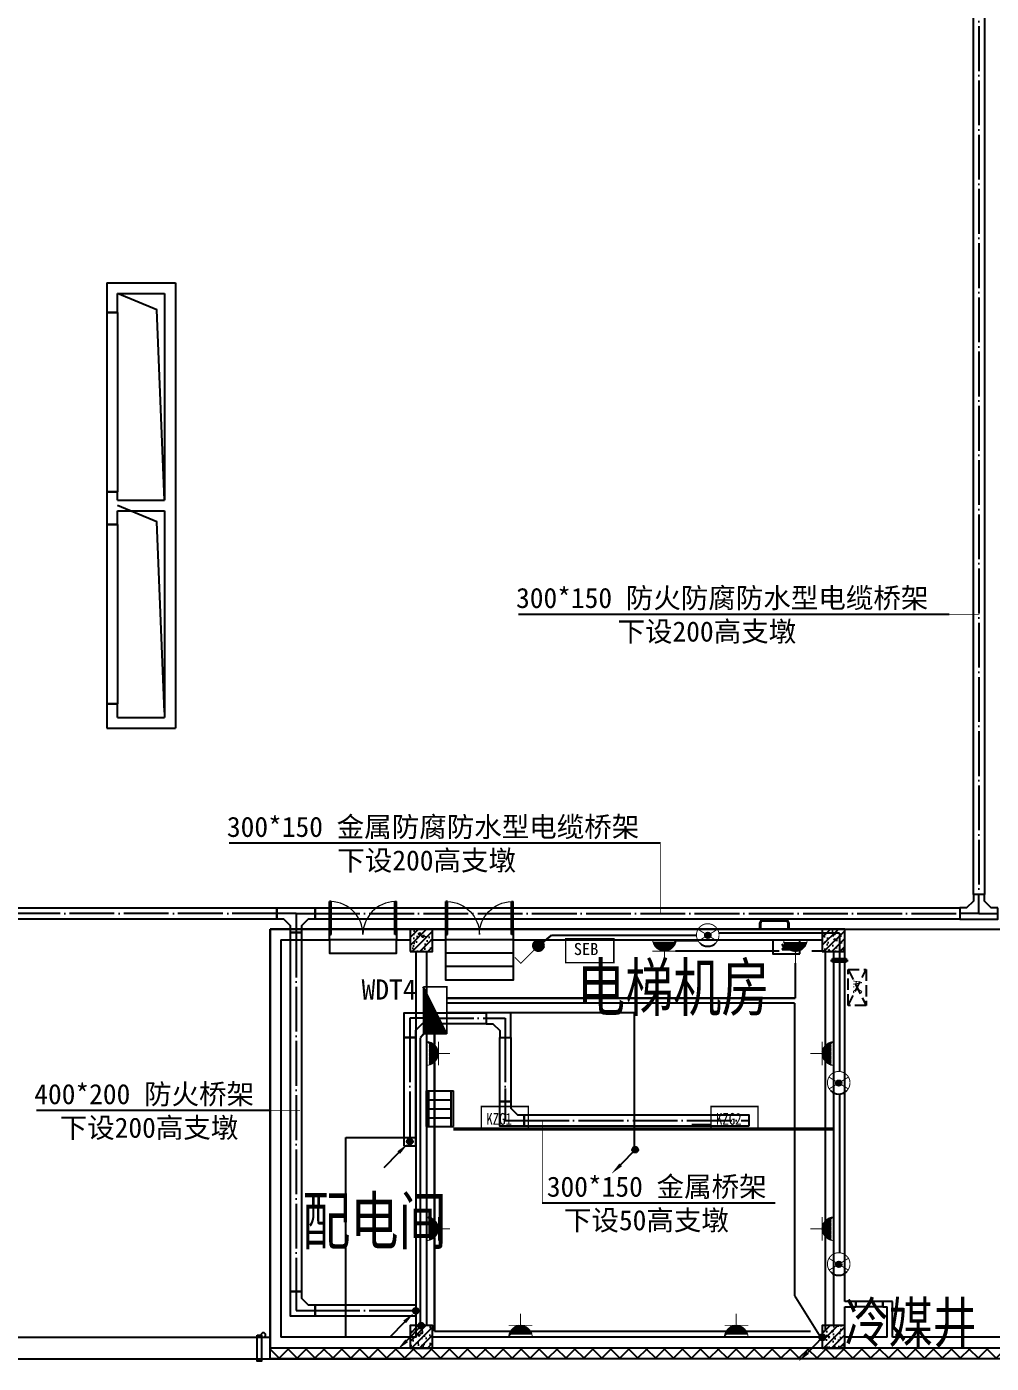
# Model space of a CAD drawing. Header units: millimetres. Extents: x -633009578 to 5705885, y -633235091 to 2571734.
# Drawn here: x 2878173 to 2899697, y 1650574 to 1680397 of the extents above; entities that cross this region are included whole.
import ezdxf

# ---------------------------------------------------------------- set-up
doc = ezdxf.new("R2010")
doc.units = ezdxf.units.MM
doc.header["$LTSCALE"] = 1000
doc.header["$MEASUREMENT"] = 0
doc.linetypes.add('DASH', pattern=[0.35, 0.25, -0.1])
doc.linetypes.add('DOTE', pattern=[2.4200000000000004, 2, -0.2, 0.02, -0.2])
doc.layers.get('0').update_dxf_attribs({"color": 9})
for name, color, linetype in [('3T_WOOD', 21, 'Continuous'), ('A-COLUM(柱)', 255, 'Continuous'), ('A-DOOR(门）', 4, 'Continuous'), ('A-EQPM(设备)', 15, 'Continuous'), ('A-F-AREA(计算)', 5, 'Continuous'), ('A-HATH(填充)', 8, 'Continuous'), ('A-LM-QPM(设备)', 8, 'Continuous'), ('A-LM-RAIL(栏杆)', 167, 'Continuous'), ('A-OTHER(其它)', 192, 'Continuous'), ('A-ROOF(屋顶)', 11, 'Continuous'), ('A-ROOF-G(钢构)', 25, 'Continuous'), ('A-ST(雨水管)', 161, 'Continuous'), ('A-STAR(楼梯)', 51, 'Continuous'), ('A-TEXT(房间)', 243, 'Continuous'), ('A-WALL(墙)', 255, 'Continuous'), ('A-WINDOW（窗）', 4, 'Continuous'), ('WALL', 9, 'Continuous'), ('电-弱电平面-箭头', 3, 'Continuous'), ('电-强电平面-标注', 3, 'Continuous'), ('电-强电平面-线缆', 3, 'Continuous'), ('电-桥架', 4, 'Continuous'), ('设备-动力', 3, 'Continuous'), ('设备-插座', 3, 'Continuous'), ('设备-照明', 3, 'Continuous'), ('设备-箱柜', 3, 'Continuous')]:
    doc.layers.add(name, color=color, linetype=linetype)
doc.styles.add('_TCH', font='simhei.ttf', dxfattribs={"width": 0.75, "bigfont": 'hztxt.shx'})
doc.styles.add('_TCH_DIM', font='simhei.ttf', dxfattribs={"width": 0.8, "bigfont": 'hztxt.shx'})
doc.styles.add('ELEC-DIM', font='simhei.ttf')
doc.styles.add('IDQSTYLE', font='simhei.ttf', dxfattribs={"width": 0.707, "bigfont": 'hztxt.shx'})
doc.styles.get("Standard").update_dxf_attribs({"font": 'simhei.ttf', "bigfont": 'hztxt.shx'})
doc.styles.add('TXT', font='simhei.ttf', dxfattribs={"width": 0.8, "bigfont": 'hztxt.shx'})

# ---------------------------------------------------------------- blocks, each defined once
blk = doc.blocks.new('31231')
at = {"layer": 'A-EQPM(设备)', "linetype": 'DASH', "ltscale": 500}
blk.add_lwpolyline([(46923.81837394973, 1033154.040788963), (47003.81837394973, 1033154.040788963), (47003.81837394973, 1032854.040788963), (46923.81837394973, 1032854.040788963)], close=True, dxfattribs=at)
blk.add_lwpolyline([(46963.81837394973, 1033204.040788963), (46963.81837394973, 1032804.040788963)], dxfattribs=at)
blk = doc.blocks.new('VdFDAFDFfasdgfswgre')
at = {"layer": 'A-LM-QPM(设备)'}
for p, q in [((-18.82899837940931, -406.182118716184), (32.44091908354312, -219.865729555022)), ((32.44091908354312, -219.865729555022), (56.36419694311917, -226.448856712319)), ((56.36419694311917, -226.448856712319), (37.18157476373017, -296.1590703437105)), ((37.18157476373017, -296.1590703437105), (49.2817729152739, -324.0305588338524)), ((49.2817729152739, -324.0305588338524), (125.9159782715142, -245.5878820237704)), ((153.1663345098495, -253.0865434217267), (58.93851659074426, -349.0140868732706)), ((125.9159782715142, -245.5878820237704), (153.1663345098495, -253.0865434217267)), ((5.094279481098056, -412.765245873481), (-18.82899837940931, -406.182118716184)), ((26.97990751266479, -333.232229411602), (5.094279481098056, -412.765245873481)), ((49.2817729152739, -324.0305588338524), (26.97990751266479, -333.232229411602)), ((26.97990751266479, -333.232229411602), (49.2817729152739, -324.0305588338524)), ((67.04131023027003, -429.8116214922629), (26.97990751266479, -333.232229411602)), ((58.93851659074426, -349.0140868732706), (97.61874484550208, -438.2258171304129)), ((97.61874484550208, -438.2258171304129), (67.04131023027003, -429.8116214922629))]:
    blk.add_line(p, q, dxfattribs=at)
blk.add_lwpolyline([(0, 0), (289.248551459983, -79.59444376500323), (130.0596639309078, -658.0915466849692), (-159.1888875309378, -578.4971029208973)], close=True, dxfattribs=at)
blk = doc.blocks.new('1fdasdas')
at = {"layer": 'A-EQPM(设备)', "linetype": 'DASH'}
for p, q in [((800.000240216963, -0.0003133723512291908), (0.0002401703968644142, 399.9996865927242)), ((0.0002401703968644142, -0.0003133723512291908), (800.000240216963, 399.9996865927242))]:
    blk.add_line(p, q, dxfattribs=at)
blk.add_lwpolyline([(0.0002401703968644142, 399.9996865927242), (800.000240216963, 399.9996865927242), (800.000240216963, -0.0003133723512291908), (0.0002401703968644142, -0.0003133723512291908)], close=True, dxfattribs=at)
at = {"layer": 'A-EQPM(设备)', "style": '_TCH_DIM', "width": 0.7058823529411765}
blk.add_text('A.C', height=204, dxfattribs=at).set_placement((239.6609672275372, 108.2505295248702))
blk = doc.blocks.new('$DorLib2D$00000002')
for p, q in [((-0.5, -5.684341886080802e-17), (-0.5000000000000007, 0.4875)), ((-0.4750000000000007, 0.4875), (-0.5000000000000007, 0.4875)), ((-0.475, -2.842170943040401e-17), (-0.4750000000000007, 0.4875)), ((0.475, -2.842170943040401e-17), (0.4750000000000007, 0.4875)), ((0.4750000000000007, 0.4875), (0.5000000000000007, 0.4875)), ((0.5, -5.684341886080802e-17), (0.5000000000000007, 0.4875)), ((-0.5, -5.684341886080802e-17), (-0.475, -2.842170943040401e-17)), ((0.5, -5.684341886080802e-17), (0.475, -2.842170943040401e-17))]:
    blk.add_line(p, q)
at = {"lineweight": 13}
for centre, start, end in [((-0.4875, -4.263256414560601e-17), 0, 88.53071641864632), ((0.4875, -4.263256414560601e-17), 91.4692835813537, 180)]:
    blk.add_arc(centre, 0.4875, start, end, dxfattribs=at)
blk = doc.blocks.new('_FZH')
h = blk.add_hatch()
h.set_pattern_fill('钢筋混凝土', color=256, scale=0.1, style=0)
h.set_pattern_definition([(45, (0, 0), (-0.1767766952966369, 0.1767766952966369), []), (50, (0, 0), (0.7172601826007535, -0.06275213498259512), [0.07500000000000001, -0.8250000000000001]), (355, (0, 0), (-0.138751333613, 0.7521921337000119), [0.06, -0.66]), (100.4514, (0.05977168000000001, -0.00522934), (0.5785093817140216, 0.6894395420609536), [0.06374019, -0.701142112]), (46.1842, (0, 0.2), (1.067241048625645, -0.1655190143290181), [0.1125, -1.2375]), (96.6356, (0.088936745, 0.186206693), (0.9346627055487033, 0.9741178709004418), [0.095610288, -1.051713]), (351.1842, (0, 0.2), (0.9346619451336272, 0.9741186009253247), [0.09000000000000001, -0.9900000000000001]), (21, (0.1, 0.15), (0.5969070521184617, -0.4026188906653388), [0.07500000000000001, -0.8250000000000001]), (326, (0.1, 0.15), (0.2433153319215824, 0.7251500450468529), [0.06, -0.66]), (71.4514, (0.149742233, 0.116448394), (0.84022262858149, 0.3225304967099524), [0.06374019, -0.701142112]), (37.50000000000001, (0, 0), (0.01215985531729062, 0.3328938538313115), [0, -0.652, 0, -0.67, 0, -0.6625000000000001]), (7.499999999999999, (0, 0), (0.2630695374421486, 0.3944117118823603), [0, -0.382, 0, -0.637, 0, -0.2525]), (-32.5, (-0.223, 0), (0.533822436172409, -0.02255487173437976), [0, -0.25, 0, -0.78, 0, -1.035]), (-42.5, (-0.323, 0), (0.5831861693423862, 0.1001049823323177), [0, -0.325, 0, -0.518, 0, -0.735])])
h.paths.add_polyline_path([(-0.5, -0.5), (0.5, -0.5), (0.5, 0.5), (-0.5, 0.5)])
blk.add_lwpolyline([(-0.5, -0.5), (0.5, -0.5), (0.5, 0.5), (-0.5, 0.5)], close=True)
blk = doc.blocks.new('G$C91E54488')
at = {"layer": 'A-HATH(填充)'}
h = blk.add_hatch(dxfattribs=at)
h.set_pattern_fill('多孔材料', color=256, scale=100, style=0)
h.set_pattern_definition([(45, (-2085598.514908035, -974312.4123308776), (-200.0002033111466, 200.0002033111467), []), (135, (-2085598.514908035, -974312.4123308776), (-200.0002033111467, -200.0002033111466), [])])
h.paths.add_polyline_path([(739.9999999850988, -739.9999999967404), (499.9999999837019, -499.9999999983702), (-31469.99607234541, -500.000000252272), (-31469.99607234355, -740.000000252272)])
at = {"layer": 'A-DOOR(门）'}
for p, q in [((-28649.99607232586, 8849.999999938067), (-30149.99607232586, 8849.999999938067)), ((-26049.99607232586, 8849.999999938067), (-27549.99607232586, 8849.999999938067)), ((-28649.99607232586, 8609.999999938067), (-30149.99607232586, 8609.999999938067)), ((-26049.99607232586, 8609.999999938067), (-27549.99607232586, 8609.999999938067))]:
    blk.add_line(p, q, dxfattribs=at)
at = {"layer": 'A-F-AREA(计算)'}
for points in [[(-31469.99607234448, 8849.99999992724), (739.9999999850988, 8849.99999992724), (739.9999999850988, -739.9999999954598), (-31469.99607234448, -739.9999999954598)], [(-31469.99607237382, 8849.999999983236), (739.9999999850988, 8849.999999983236), (739.9999999850988, -739.9999999967404), (-31469.99607237382, -739.9999999967404)]]:
    blk.add_lwpolyline(points, close=True, dxfattribs=at)
at = {"layer": 'A-LM-QPM(设备)'}
blk.add_lwpolyline([(-31762.27516199276, -209.9965496246004), (-31662.27516199276, -209.9965496246004), (-31662.27516199276, -789.9965496246004), (-31762.27516199276, -789.9965496246004)], close=True, dxfattribs=at)
at = {"layer": 'A-LM-RAIL(栏杆)'}
for points in [[(-27379.99607230723, 4405.000005983748), (-18889.99607231002, 4405.000005988171)], [(-27379.99607230723, 4375.000005983748), (-18889.99607231002, 4375.000005988171)]]:
    blk.add_lwpolyline(points, dxfattribs=at)
at = {"layer": 'A-OTHER(其它)'}
for points in [[(-33824.99607231282, 18419.9999999071), (-34001.94845954981, 22664.90746837389), (-34874.99607226253, 23029.99999990733)], [(-33824.99607230444, 13689.9999999376), (-34001.94845954143, 17934.90746840439), (-34874.99607225414, 18299.99999993783)]]:
    blk.add_lwpolyline(points, dxfattribs=at)
at = {"layer": 'A-ROOF(屋顶)'}
for p, q in [((-66300.0009442009, -260.0000000434229), (-31469.99607236078, -259.9999999130378)), ((-66300.0009442009, -739.9998804823263), (-28349.99607226998, -739.9998801877955))]:
    blk.add_line(p, q, dxfattribs=at)
at = {"layer": 'A-ROOF-G(钢构)'}
for points in [[(-27979.99607230676, 4440.00000598561), (-27979.99607230676, 5240.00000598561)], [(-27979.99607230676, 5240.00000598561), (-27379.99607230676, 5240.00000598561)], [(-27929.99607230676, 4440.00000598561), (-27929.99607230676, 5240.00000598561)], [(-27429.99607230676, 4440.00000598561), (-27429.99607230676, 5240.00000598561)], [(-27379.99607230676, 4440.00000598561), (-27379.99607230676, 5240.00000598561)], [(-27929.99607230676, 5040.00000598561), (-27429.99607230676, 5040.00000598561)], [(-27929.99607230676, 4840.00000598561), (-27429.99607230676, 4840.00000598561)], [(-27929.99607230676, 4640.00000598561), (-27429.99607230676, 4640.00000598561)], [(-27979.99607230676, 4440.00000598561), (-27379.99607230676, 4440.00000598561)]]:
    blk.add_lwpolyline(points, dxfattribs=at)
at = {"layer": 'A-ST(雨水管)'}
for points in [[(-31623.14183647744, -260.0001767643262, 1), (-31623.14183647744, -160.0001767643262, 1)], [(-17445.89108673669, -260.0001758007566, 1), (-17445.89108673669, -160.0001758007566, 1)], [(-17445.89108673669, -260.0001758007566, -1), (-17445.89108673669, -160.0001758007566, -1)]]:
    blk.add_lwpolyline(points, format="xyb", close=True, dxfattribs=at)
at = {"layer": 'A-STAR(楼梯)', "flags": 128}
for points in [[(-20539.9960723063, 8849.99999994575), (-20539.9960723063, 8983.786820051959, -0.4142135623730951), (-20469.9960723063, 9053.786820051959), (-19969.99607230723, 9053.786820051959, -0.4142135623763423), (-19899.99607230723, 8983.786820050096), (-19899.99607231002, 8849.9999999383)], [(-20519.9960723063, 8849.99999994575), (-20519.9960723063, 8983.786820051959, -0.414213562373095), (-20469.9960723063, 9033.786820051959), (-19969.99607230723, 9033.786820051959, -0.4142135623762773), (-19919.99607230723, 8983.786820050096), (-19919.99607231002, 8849.9999999383)]]:
    blk.add_lwpolyline(points, format="xyb", dxfattribs=at)
at = {"layer": 'A-STAR(楼梯)'}
for points in [[(-30149.99607232539, 8609.99999986228), (-30149.99607232539, 8309.99999986228), (-28649.99607232586, 8309.99999986228), (-28649.99607232586, 8609.99999993376)], [(-26049.99607232679, 8609.99999986228), (-26049.99607232679, 8309.99999986228), (-27549.99607232586, 8309.99999986228), (-27549.99607232586, 8609.99999993376)], [(-26049.99607232679, 8309.99999986228), (-26049.99607232679, 8009.999999862281), (-27549.99607232586, 8009.999999862281), (-27549.99607232586, 8309.99999993376)], [(-26049.99607232679, 8009.999999862281), (-26049.99607232679, 7709.999999862281), (-27549.99607232586, 7709.999999862281), (-27549.99607232586, 8009.99999993376)]]:
    blk.add_lwpolyline(points, dxfattribs=at)
at = {"layer": 'A-WALL(墙)'}
for p, q in [((-35114.99607231189, 23269.99999993562), (-35114.99607228395, 22605.00000000419)), ((-35114.99607231189, 23269.99999993562), (-33584.99607231189, 23269.99999993539)), ((-33584.99607231189, 23269.99999993539), (-33584.9960722737, 18299.99999993737)), ((-34874.99607224204, 22605.00000000419), (-34874.99607226159, 23029.99999993551)), ((-34874.99607226159, 23029.99999993551), (-33824.99607226159, 23029.99999993539)), ((-33824.99607226159, 23029.99999993539), (-33824.99607226159, 18419.99999993539)), ((-35114.99607228395, 22605.00000000419), (-34874.99607224204, 22605.00000000419)), ((-34874.99607224204, 18605.00000000419), (-35114.99607225321, 18605.00000000419)), ((-35114.99607225321, 18605.00000000419), (-35114.9960722737, 18299.9999999376)), ((-34874.99607226159, 18419.99999993551), (-34874.99607224204, 18605.00000000419)), ((-35114.9960722737, 18299.9999999376), (-35114.99607227556, 17875.00000000419)), ((-34874.99607226159, 18419.99999993551), (-33824.99607226159, 18419.99999993539)), ((-33584.9960722737, 18299.99999993737), (-33584.9960722588, 13329.99999993539)), ((-34874.99607229512, 17875.00000000419), (-34874.99607230909, 18179.99999993551)), ((-34874.99607230909, 18179.99999993551), (-33824.9960722588, 18179.99999993539)), ((-33824.9960722588, 18179.99999993539), (-33824.9960722588, 13569.99999993539)), ((-35114.99607227556, 17875.00000000419), (-34874.99607229512, 17875.00000000419)), ((-34874.99607229512, 13875.00000000419), (-35114.99607226392, 13875.00000000419)), ((-35114.99607226392, 13875.00000000419), (-35114.9960722588, 13329.99999993562)), ((-34874.99607230909, 13569.99999993551), (-34874.99607229512, 13875.00000000419)), ((-34874.99607230909, 13569.99999993551), (-33824.9960722588, 13569.99999993539)), ((-35114.9960722588, 13329.99999993562), (-33584.9960722588, 13329.99999993539)), ((-31469.99607237382, 8849.999999983236), (-31469.99607237382, -500.0000001662411)), ((-30149.99607233144, 8850.000000001048), (-31469.99607237382, 8849.999999983236)), ((-30149.99607233144, 8609.9999999695), (-30149.99607233144, 8850.000000001048)), ((-28349.99607258569, 8849.999999817112), (-28649.99607233191, 8849.999999980908)), ((-28649.99607233191, 8849.999999980908), (-28649.99607233144, 8609.9999999695)), ((-27549.99607233144, 8849.999999948079), (-27849.99607209768, 8849.999999925261)), ((-27549.99607233144, 8609.99999994936), (-27549.99607233144, 8849.999999948079)), ((-19149.99607258569, 8849.999999943655), (-26049.99607233191, 8849.999999946565)), ((-26049.99607233191, 8849.999999946565), (-26049.99607233144, 8609.99999994936)), ((-31229.99607237661, 8609.999999985797), (-31229.99607237661, -260.0000002094312)), ((-31229.99607237661, 8609.999999985797), (-30149.99607233144, 8609.9999999695)), ((-28649.99607233144, 8609.9999999695), (-28349.99607258569, 8610.00000037346)), ((-27849.99607209768, 8609.999999923166), (-27549.99607233144, 8609.99999994936)), ((-26049.99607233144, 8609.99999994936), (-19149.99607258616, 8609.99999991164)), ((-28219.99607233424, 8349.999999688822), (-28219.99607232027, -3.111781552433968e-07)), ((-27979.99607229698, 8349.999999688822), (-27979.99607232306, -3.111781552433968e-07)), ((-18889.99607230769, 420.0000047432259), (-18889.99607233051, 8349.999999688822)), ((-18649.99607229978, 540.0000048488146), (-18649.9960723049, 8349.999999688822)), ((-18889.99607244879, 1.770677044987679e-07), (-18889.99607230769, 420.0000047432259)), ((-18399.98959982349, 540.0000047355425), (-18649.99607229978, 540.0000048488146)), ((-18649.99607231934, 420.0000046977075), (-18399.98959982209, 420.0000048280926)), ((-18649.99607231049, 1.770677044987679e-07), (-18649.99607231934, 420.0000046977075)), ((-18399.98959982209, 420.0000048280926), (-18399.98959982349, 540.0000047355425)), ((-17579.98959958553, 540.0000048630172), (-17799.98959982349, 540.0000047434587)), ((-17799.98959982349, 540.0000047434587), (-17799.98959982209, 420.0000048360089)), ((-17799.98959982209, 420.0000048360089), (-17699.98959978577, 420.0000047102803)), ((-17699.98959985003, -260.0000002105953), (-17699.98959978577, 420.0000047102803)), ((-17579.98959966097, -260.0000001136214), (-17579.98959958553, 540.0000048630172)), ((-28349.99607209768, -260.0000001273584), (-31229.99607237661, -260.0000002094312)), ((-28229.99607232586, -100.0000002015149), (-28229.99607232586, -100.0000002015149)), ((-28229.99607232586, -240.0000001996523), (-28229.99607232586, -240.0000001996523)), ((-19149.99607209768, -260.0000001207227), (-27849.99607209768, -260.0000002019806)), ((-18769.99607230723, -100.0000000617001), (-18769.99607230723, -100.0000000617001)), ((-18769.99607230723, -240.0000000201399), (-18769.99607230723, -240.0000000201399)), ((-17699.98959985003, -260.0000002105953), (-18649.99607209768, -260.0000001776498)), ((-12189.99607071187, -260.0000000718283), (-17579.98959966097, -260.0000001136214)), ((-28349.99607209768, -500.0000001947628), (-31469.99607237382, -500.0000001662411)), ((-28229.99607232586, -380.000000197906), (-28229.99607232586, -380.000000197906)), ((-19149.99607209768, -500.0000001463341), (-27849.99607209768, -500.000000208267)), ((-18769.99607230723, -379.9999999785796), (-18769.99607230723, -379.9999999785796)), ((-17699.98959993478, -500.0000001160661), (-18649.99607209768, -500.0000000963919)), ((-12069.99607070163, -500.0000000722939), (-17699.98959993478, -500.0000001160661))]:
    blk.add_line(p, q, dxfattribs=at)
at = {"layer": 'A-WINDOW（窗）', "linetype": 'DASH'}
for p, q in [((-34874.9960722737, 22604.99999990757), (-35114.9960722737, 22604.99999990757)), ((-35114.9960722737, 18604.99999990757), (-34874.9960722737, 18604.99999990757)), ((-34874.9960722737, 17874.9999999376), (-35114.9960722737, 17874.9999999376)), ((-35114.9960722737, 13874.9999999376), (-34874.9960722737, 13874.9999999376)), ((-18399.98959986214, 540.0000047482317), (-18399.98959986027, 420.0000047482317)), ((-17799.98959986027, 420.000004756148), (-17799.98959986214, 540.000004756148))]:
    blk.add_line(p, q, dxfattribs=at)
at = {"layer": 'A-WINDOW（窗）'}
for p, q in [((-35114.9960722737, 22604.99999990757), (-35114.9960722737, 18604.99999990757)), ((-34874.9960722737, 22604.99999990757), (-34874.9960722737, 18604.99999990757)), ((-35114.9960722737, 17874.9999999376), (-35114.9960722737, 13874.9999999376)), ((-34874.9960722737, 17874.9999999376), (-34874.9960722737, 13874.9999999376)), ((-17799.98959986214, 540.000004756148), (-18399.98959986214, 540.0000047482317)), ((-17799.98959986027, 420.000004756148), (-18399.98959986027, 420.0000047482317))]:
    blk.add_line(p, q, dxfattribs=at)
at = {"layer": 'WALL'}
for p, q in [((499.9999999837019, -499.9999999983702), (-31469.99607234541, -500.000000252272)), ((-31469.99607234355, -740.000000252272), (-31469.99607234541, -500.000000252272)), ((739.9999999850988, -739.9999999967404), (-31469.99607234355, -740.000000252272))]:
    blk.add_line(p, q, dxfattribs=at)
at = {"layer": 'A-COLUM(柱)', "xscale": 500, "yscale": 500, "zscale": 500}
for p in [(-28099.99607232586, 8599.999999938067), (-18899.99607231002, 8599.9999999383), (-18899.9960723063, -249.9999999908032), (-28099.99607227091, -250.0000002230518)]:
    blk.add_blockref('_FZH', p, dxfattribs=at)
at = {"layer": 'A-DOOR(门）', "yscale": -1500, "rotation": 180}
for p, xscale, zscale in [((-29399.99607232586, 8729.999999938067), -1500, -1500), ((-26799.99607232586, 8729.999999938067), 1500, 1500)]:
    blk.add_blockref('$DorLib2D$00000002', p, dxfattribs=dict(at, xscale=xscale, zscale=zscale))
at = {"layer": 'A-EQPM(设备)', "color": 6}
for name, p, rotation in [('31231', (1014234.044716653, -38813.81837401167), 89.99999999999999), ('1fdasdas', (-18573.53784175217, 7944.063917247113), 270)]:
    blk.add_blockref(name, p, dxfattribs=dict(at, rotation=rotation))
at = {"layer": 'A-LM-QPM(设备)', "xscale": -1, "rotation": 254.6143401554673}
blk.add_blockref('VdFDAFDFfasdgfswgre', (-19651.08098723134, 8299.99999993795), dxfattribs=at)
at = {"layer": 'A-TEXT(房间)'}
for s, height, style, width, p in [('电梯机房', 1050, '_TCH', 0.75, (-24622.42019245215, 7025.342261937796)), ('配电间', 1050, '_TCH', 0.75, (-30753.7391172736, 1815.174663558137)), ('冷媒井', 900, 'TXT', 0.8, (-18649.9960723063, -380.0000001234002))]:
    blk.add_text(s, height=height, dxfattribs=dict(at, style=style, width=width)).set_placement(p)
blk = doc.blocks.new('*X123')
at = {"color": 0, "linetype": 'Continuous'}
for p, q in [((236.4190509700716, 319.9990725063215), (240.5725604676919, 324.1525820039419)), ((236.8433150387835, 319.9990725063215), (241.4210886051158, 324.5768460726538)), ((237.2675791074955, 319.9990725063215), (242.2655414724513, 324.9970348712774)), ((237.6918431762074, 319.9990725063215), (242.2655414724513, 324.5727708025654)), ((238.1161072449193, 319.9990725063215), (242.2655414724513, 324.1485067338535)), ((233.4492024890881, 319.9990725063215), (234.6328635057249, 321.1827335229584)), ((233.8734665578, 319.9990725063215), (235.4813916431488, 321.6069975916703)), ((234.297730626512, 319.9990725063215), (236.3299197805727, 322.0312616603822)), ((234.7219946952239, 319.9990725063215), (237.1784479179965, 322.4555257290941)), ((235.1462587639358, 319.9990725063215), (238.0269760554204, 322.8797897978061)), ((235.5705228326477, 319.9990725063215), (238.8755041928442, 323.304053866518)), ((235.9947869013596, 319.9990725063215), (239.7240323302681, 323.7283179352299)), ((238.5403713136312, 319.9990725063215), (242.2655414724513, 323.7242426651416)), ((238.9646353823431, 319.9990725063215), (242.2655414724513, 323.2999785964296)), ((239.3888994510551, 319.9990725063215), (242.2655414724513, 322.8757145277177)), ((239.813163519767, 319.9990725063215), (242.2655414724513, 322.4514504590058)), ((240.2374275884789, 319.9990725063215), (242.2655414724513, 322.0271863902939)), ((240.6616916571909, 319.9990725063215), (242.2655414724513, 321.6029223215819)), ((241.0859557259028, 319.9990725063215), (242.2655414724513, 321.17865825287)), ((232.6006743516642, 319.9990725063215), (232.9358072308772, 320.3342053855345)), ((233.0249384203761, 319.9990725063215), (233.7843353683011, 320.7584694542464)), ((241.5102197946147, 319.9990725063215), (242.2655414724513, 320.7543941841581)), ((241.9344838633266, 319.9990725063215), (242.2655414724513, 320.3301301154461))]:
    blk.add_line(p, q, dxfattribs=at)
blk = doc.blocks.new('HC000431')
at = {"color": 0, "linetype": 'Continuous'}
blk.add_line((5, 2.5), (-5, -2.5), dxfattribs=at)
at = {"color": 0, "linetype": 'Continuous', "const_width": 0.3}
for points in [[(5, 2.5), (-5, 2.5), (-5, -2.5)], [(-5, -2.5), (5, -2.5), (5, 2.5)]]:
    blk.add_lwpolyline(points, dxfattribs=at)
at = {"color": 0, "linetype": 'Continuous'}
blk.add_blockref('*X123', (-237.2655414724513, -322.4990725063215), dxfattribs=at)
at = {"color": 0, "style": 'IDQSTYLE', "width": 0.7}
blk.add_attdef('PSFHATT', (7.000000000000028, -2.5), '', height=2.5, dxfattribs=at)
blk = doc.blocks.new('HC001527')
at = {"color": 0, "linetype": 'Continuous', "const_width": 0.3}
blk.add_lwpolyline([(5, 2.5), (-5, 2.5), (-5, -2.5), (5, -2.5)], close=True, dxfattribs=at)
at = {"color": 0, "style": 'IDQSTYLE', "width": 0.7}
for tag, p in [('AE', (-1.5, -1.25)), ('PSFHATT', (7, -2.5))]:
    blk.add_attdef(tag, p, '', height=2.5, dxfattribs=at)
blk = doc.blocks.new('*X126')
at = {"color": 0, "linetype": 'Continuous'}
for p, q in [((192.590110055903, 446.7242872143482), (193.9264208598343, 448.0605980182795)), ((192.6512440212146, 447.2096852483717), (193.4410228258108, 447.9994640529679)), ((192.666080612941, 446.3759937026742), (194.2747143715083, 447.9846274612416)), ((192.8122309321682, 446.0978799531896), (194.552828120993, 447.8384771420143)), ((193.0126674313866, 445.874052383696), (194.7766556904866, 447.6380406427959)), ((193.2651240367983, 445.7022449203958), (194.9484631537868, 447.3855840373842)), ((193.5780466605768, 445.5909034754624), (195.0598045987202, 447.0726614136058)), ((193.9838870800477, 445.5724798262212), (195.0782282479613, 446.6668209941349))]:
    blk.add_line(p, q, dxfattribs=at)
blk = doc.blocks.new('HC001447')
at = {"color": 0, "linetype": 'Continuous'}
blk.add_line((-5.469508829517324, -5.531426259851287), (-2.364015929042509, -2.356448738054951), dxfattribs=at)
blk.add_lwpolyline([(-2.364015929042509, -2.356448738054951, 0.8, 0, 0), (-0.4121164681388194, -0.4698776614111466, 0, 0, 0)], format="xyseb", dxfattribs=at)
blk.add_circle((0, 0), 0.625, dxfattribs=at)
at = {"color": 0, "linetype": 'Continuous', "xscale": 0.5, "yscale": 0.5, "zscale": 0.5}
blk.add_blockref('*X126', (-96.91845018383214, -223.4069038532592), dxfattribs=at)
at = {"color": 0, "style": 'IDQSTYLE', "width": 0.7}
blk.add_attdef('PSFHATT', (2.62500001, -5.531426259851287), '', height=2.5, dxfattribs=at)
blk = doc.blocks.new('*X285')
at = {"color": 0, "linetype": 'Continuous'}
for p, q in [((159.595646846908, 156.7672197221619), (159.6233466819307, 156.7949195571846)), ((159.6640079704214, 156.5527381332005), (159.9061893944054, 156.7949195571846)), ((159.747532531186, 156.3534199814905), (160.18903210688, 156.7949195571846)), ((159.8446775338837, 156.1677222717137), (160.4718748193546, 156.7949195571846)), ((159.9544025265515, 155.9946045519069), (160.7547175318292, 156.7949195571846)), ((160.0760273856543, 155.833386698535), (161.0375602443038, 156.7949195571846)), ((160.2091522122192, 155.6836688126253), (161.3204029567785, 156.7949195571846)), ((160.3536147760518, 155.5452886639833), (161.6032456692531, 156.7949195571846)), ((160.5094741859558, 155.4183053614127), (161.8860883817277, 156.7949195571846)), ((160.6770167777584, 155.3030052407406), (162.1689310942023, 156.7949195571846)), ((160.8567856433337, 155.1999313938414), (162.451773806677, 156.7949195571846)), ((161.0496413096342, 155.1099443476672), (162.7346165191516, 156.7949195571846)), ((161.2568708631404, 155.0343311886988), (163.0174592316262, 156.7949195571846)), ((161.4803825063601, 154.9750001194438), (163.3003019441008, 156.7949195571846)), ((161.7230685552892, 154.9348434558983), (163.5831446565754, 156.7949195571846)), ((161.9895441276247, 154.9184763157592), (163.86598736905, 156.7949195571846)), ((162.2878715788766, 154.9339610545365), (164.4937876543064, 157.1398771299663)), ((162.6346011340941, 154.9978478972794), (164.4299008115636, 156.7931475747489)), ((163.0778250055067, 155.1582290562173), (164.2695196526256, 156.3499237033363))]:
    blk.add_line(p, q, dxfattribs=at)
blk = doc.blocks.new('HC001597')
at = {"color": 0, "linetype": 'Continuous', "const_width": 0.2}
for points in [[(0, 1.876521703951876), (0, 4.376521703951876)], [(2.549372027147328, 1.900129832397506), (-2.483025305961492, 1.900129832397506)], [(2.421006983541884, 0), (-2.421006983541884, 0)]]:
    blk.add_lwpolyline(points, dxfattribs=at)
blk.add_lwpolyline([(2.5, -0.6234782960481243, 0.1989123673796542), (1.76776695296634, 1.144288656918215, 0.1989123673796558), (4.205349176516791e-17, 1.876521703951876, 0.1989123673796558), (-1.76776695296634, 1.144288656918216, 0.1989123673796542), (-2.5, -0.6234782960481239)], format="xyb", dxfattribs=at)
at = {"color": 0, "linetype": 'Continuous', "rotation": 180}
blk.add_blockref('*X285', (162.0093508556101, 156.7949195571846), dxfattribs=at)
at = {"color": 0, "style": 'IDQSTYLE', "width": 0.7}
blk.add_attdef('PSFHATT', (4.549372027147328, -0.6234783060481244), '', height=2.5, dxfattribs=at)
blk = doc.blocks.new('HC000127')
at = {"color": 0, "linetype": 'Continuous'}
for p, q in [((-2.394925552313452, 4.28283084360757), (-2.301234691969285, 4.37652170395188)), ((-2.321819471781509, 4.073094211665051), (-2.018391979494709, 4.37652170395188)), ((-2.234077361864593, 3.877993609107307), (-1.735549267019906, 4.37652170395188)), ((-2.133071322147771, 3.696156936349553), (-1.45270655454533, 4.37652170395188)), ((-2.019722391649111, 3.526663154373495), (-1.169863842070754, 4.37652170395188)), ((-1.89462033080963, 3.3689225027384), (-0.8870211295961781, 4.37652170395188)), ((-1.75809067461546, 3.222609446457881), (-0.6041784171216023, 4.37652170395188)), ((-1.610228640033711, 3.087628768565168), (-0.3213357046467991, 4.37652170395188)), ((-1.450908635363021, 2.964106060761054), (-0.03849299217222324, 4.37652170395188)), ((-1.279771678729958, 2.852400304919513), (0.2443497203023526, 4.37652170395188)), ((-1.096187659196403, 2.753141611978464), (0.5271924327769284, 4.37652170395188)), ((-0.8991825738169155, 2.667303984883461), (0.8100351452515042, 4.37652170395188)), ((-0.6873090270223656, 2.596334819203292), (1.092877857726307, 4.37652170395188)), ((-0.4584132462771322, 2.542387887474007), (1.375720570200883, 4.37652170395188)), ((-0.209190882280609, 2.508767538995784), (1.658563282675459, 4.37652170395188)), ((0.06574902768079482, 2.500864736482612), (1.941405995150035, 4.37652170395188)), ((0.3761933590246826, 2.528466355351895), (2.224248707624611, 4.376521703951852)), ((0.7437720382852149, 2.613202322137766), (2.386797677867207, 4.256227961719787)), ((1.246104544721902, 2.832692116099963), (2.167307883900094, 3.753895455278013))]:
    blk.add_line(p, q, dxfattribs=at)
at = {"color": 0, "linetype": 'Continuous', "const_width": 0.2}
blk.add_lwpolyline([(-2.5, 5, 0.198912367379654), (-1.767766952966213, 3.232233047033674, 0.1989123673796558), (-4.592273826913179e-16, 2.5, 0.1989123673796559), (1.767766952966213, 3.232233047033674, 0.1989123673796541), (2.5, 4.999999999999999)], format="xyb", dxfattribs=at)
for points in [[(-2.421006983541474, 4.37652170395188), (2.421006983541474, 4.37652170395188)], [(0, 2.5), (0, 0)]]:
    blk.add_lwpolyline(points, dxfattribs=at)
at = {"color": 0, "style": 'IDQSTYLE', "width": 0.7}
blk.add_attdef('PSFHATT', (4.500000010000001, 0), '', height=2.5, dxfattribs=at)
blk = doc.blocks.new('*X159')
at = {"color": 0, "linetype": 'Continuous'}
for p, q in [((292.887994045295, 135.6274459094068), (293.516320533106, 136.2557723972178)), ((292.952224463849, 135.4088336154862), (293.7349328270265, 136.1915419786637)), ((292.9956283900541, 136.0179229666405), (293.1258434758722, 136.1481380524586)), ((293.0755886594741, 135.2493550986367), (293.8944113438761, 136.0681777830387)), ((293.2494900660814, 135.1404137927693), (294.0033526497434, 135.8942763764314)), ((293.4911899527468, 135.0992709669601), (294.0444954755525, 135.6525764897659))]:
    blk.add_line(p, q, dxfattribs=at)
blk = doc.blocks.new('HC000703')
at = {"color": 0, "linetype": 'Continuous', "const_width": 0.2000000000000002}
blk.add_lwpolyline([(-2.399999999999977, 0.05872925643336657, 1), (2.399999999999977, 0.05872925643336657, 1)], format="xyb", close=True, dxfattribs=at)
at = {"color": 0, "linetype": 'Continuous', "const_width": 0.2}
for points in [[(-2.074282131997677, 1.265938284269794), (2.022051310501354, -1.234061715730206)], [(2.074282131997734, 1.265938284269794), (-2.022051310501354, -1.234061715730206)]]:
    blk.add_lwpolyline(points, dxfattribs=at)
at = {"color": 0, "linetype": 'Continuous'}
blk.add_circle((0.02097265619840982, -0.0127996515010409), 0.5796574060804803, dxfattribs=at)
blk.add_arc((3.410605131648481e-12, 0.05872925643825511), 2.400000000004948, 224.6186283858651, 315.1351718326803, dxfattribs=at)
blk.add_blockref('*X159', (-293.4444389024706, -135.6911545353449), dxfattribs=at)
at = {"color": 0, "style": 'IDQSTYLE', "width": 0.7}
blk.add_attdef('PSFHATT', (4.400000009999977, -2.341270753566693), '', height=2.5, dxfattribs=at)
blk = doc.blocks.new('*X169')
at = {"color": 0, "linetype": 'Continuous'}
for p, q in [((261.9988066744281, 135.850956910748), (263.2375091559566, 137.0896593922765)), ((262.0234026256783, 135.5927101495236), (263.4957559171792, 137.0650634410244)), ((262.0463461952987, 136.1813391440932), (262.9071269225657, 137.0421198713602)), ((262.0884022348038, 135.3748670461744), (263.7135990205094, 137.00006383188)), ((262.1829592200917, 135.1865813189878), (263.9018847477136, 136.9055068466096)), ((262.3023466942452, 135.0231260806666), (264.0653399860179, 136.7861193724393)), ((262.4446987243758, 134.8826353983226), (264.205830668362, 136.6437673423088)), ((262.6100901587723, 134.7651841202445), (264.3232819464568, 136.478375907929)), ((262.8005700291263, 134.6728212781239), (264.4156447885779, 136.2878960375755)), ((263.0211904412342, 134.6105989777572), (264.4778670889456, 136.0672756254685)), ((263.2836307586351, 134.5901965826834), (264.4982694840214, 135.8048353080697)), ((263.6234742990336, 134.6471974106073), (264.4412686561033, 135.464991767677))]:
    blk.add_line(p, q, dxfattribs=at)
blk = doc.blocks.new('HC000097')
at = {"color": 0, "linetype": 'Continuous', "const_width": 0.2}
blk.add_lwpolyline([(0.8838834764831975, 2.133883476483163), (3.750000000000091, 5), (5.000000000000091, 3.75)], dxfattribs=at)
blk.add_lwpolyline([(0.8838834764833108, 0.3661165235168934, 0.1989123673796338), (1.250000000000034, 1.250000000000057, 0.1989123673796269), (0.8838834764832544, 2.13388347648322, 0.1989123673796352), (9.128895556154148e-14, 2.5, 0.1989123673796539), (-0.8838834764830719, 2.13388347648322, 0.1989123673796721), (-1.249999999999966, 1.250000000000057, 0.1989123673796564), (-0.8838834764831855, 0.3661165235168368, 0.198912367379673), (9.087175456556906e-14, 0, 0.198912367379652)], format="xyb", close=True, dxfattribs=at)
at = {"color": 0, "linetype": 'Continuous'}
blk.add_blockref('*X169', (-263.2487560761181, -134.5897099905746), dxfattribs=at)
at = {"color": 0, "style": 'IDQSTYLE', "width": 0.7}
blk.add_attdef('PSFHATT', (7.000000000000091, -1e-08), '', height=2.5, dxfattribs=at)
blk = doc.blocks.new('*X3')
at = {"color": 0, "linetype": 'Continuous'}
for p, q in [((192.587376364835, 446.7215535232801), (193.8713933576327, 448.0055705160779)), ((192.6509968705344, 446.3609099602676), (194.2320369206452, 447.9419500103785)), ((192.6864539319484, 447.2448951591055), (193.3480517218074, 447.9064929489645)), ((192.7889704286661, 446.0746194496875), (194.5183274312254, 447.8039764522467)), ((192.9823694457329, 445.8437543980423), (194.7491924828706, 447.61057743518)), ((193.2275231399996, 445.664644023597), (194.9283028573159, 447.3654237409133)), ((193.5311577474, 445.5440145622856), (195.0489323186273, 447.0617891335129)), ((193.9202347052458, 445.5088274514194), (195.0841194294935, 446.6727121756671)), ((194.6075199946775, 445.7718486721392), (194.8210982087737, 445.9854268862354))]:
    blk.add_line(p, q, dxfattribs=at)
blk = doc.blocks.new('HC001442')
at = {"color": 0, "linetype": 'Continuous'}
blk.add_line((2.614797267597169e-12, -0.0577611932696982), (-3.1054929004722, -3.232738715066034), dxfattribs=at)
blk.add_lwpolyline([(-3.1054929004722, -3.232738715066034, 0.8, 0, 0), (-5.057392361375946, -5.119309791709952, 0, 0, 0)], format="xyseb", dxfattribs=at)
blk.add_circle((0, 0), 0.625, dxfattribs=at)
at = {"color": 0, "linetype": 'Continuous', "xscale": 0.5, "yscale": 0.5, "zscale": 0.5}
blk.add_blockref('*X3', (-96.91845018383279, -223.3780232566237), dxfattribs=at)
at = {"color": 0, "style": 'IDQSTYLE', "width": 0.7}
blk.add_attdef('PSFHATT', (2.62500001, -5.119309791709952), '', height=2.5, dxfattribs=at)
blk = doc.blocks.new('HC001524')
at = {"color": 0, "linetype": 'Continuous', "const_width": 0.3}
blk.add_lwpolyline([(5, 2.5), (-5, 2.5), (-5, -2.5), (5, -2.5)], close=True, dxfattribs=at)
at = {"color": 0, "style": 'IDQSTYLE', "width": 0.7}
for tag, p in [('AF', (-1.5, -1.25)), ('PSFHATT', (7, -2.5))]:
    blk.add_attdef(tag, p, '', height=2.5, dxfattribs=at)

msp = doc.modelspace()

# ---------------------------------------------------------------- linework, layer by layer
msp.add_lwpolyline([(2885296.003927709, 1655613.500005548), (2886856.003927765, 1655613.500005548), (2886856.003927762, 1651153.499999862), (2885296.003927706, 1651153.499999862)], close=True)
at = {"layer": '电-强电平面-线缆', "color": 1, "linetype": 'Continuous', "const_width": 45}
for points in [[(2889696.070036653, 1659970.234164078), (2889883, 1660125.209168552)], [(2889883, 1660125.209168552), (2893118.040057781, 1660125.209168552)], [(2892663.939360437, 1660007.38375547), (2893149.677070913, 1660007.38375547)], [(2893617.696269566, 1660176.076330252), (2896314.5, 1660176.076330252)], [(2896314.5, 1657084.204417678), (2896314.5, 1660176.076330252)], [(2892649, 1659770.986367568), (2894965.84159542, 1659770.986367568)], [(2895686.15840458, 1659770.986367568), (2895991, 1659770.986367568)], [(2895991, 1657662.226259245), (2895991, 1659770.986367568)], [(2895326.5, 1658720.5), (2895326.5, 1659506.5)], [(2887547, 1658720.5), (2895326.5, 1658720.5)], [(2887547, 1658612.5), (2895311.5, 1658612.5)], [(2895311.5, 1658612.5), (2895311.5, 1652078.5)], [(2887547, 1658396.000000088), (2891731, 1658396.000000088)], [(2891731, 1655402.200589399), (2891731, 1658396.000000088)], [(2886959.5, 1657841), (2887030.575642342, 1657923.49999994)], [(2886959.5, 1657841), (2886959.5, 1651420)], [(2887272.345296916, 1657680.947863189), (2887272.345296916, 1657923.49999994)], [(2887272.345296916, 1653770.447863189), (2887272.345296916, 1657292.052136811)], [(2895991, 1653751.726259245), (2895991, 1657310.773740764)], [(2888852.000002836, 1656303.5), (2888852.000002836, 1656708.50000001)], [(2896314.5, 1653039.704417678), (2896314.5, 1656582.128726173)], [(2893013.5, 1655896), (2893443.5, 1655896)], [(2887272.345296916, 1651288), (2887272.345296916, 1653381.552136811)], [(2895991, 1651288), (2895991, 1653400.273740764)], [(2895869.134168917, 1651186.24859495), (2895311.5, 1652078.5)], [(2887272.345296916, 1651288), (2888964.874283889, 1651288)], [(2889418.125716111, 1651288), (2893779.874283889, 1651288)], [(2894233.125716111, 1651288), (2895663.5, 1651288)], [(2895903, 1651288), (2895991, 1651288)]]:
    msp.add_lwpolyline(points, dxfattribs=at)
at = {"layer": '电-桥架', "color": 5, "linetype": 'DOTE', "ltscale": 0.5}
for p, q in [((2899421.996103881, 1705816.499999999), (2899421.996123764, 1661034.999994653)), ((2899421.996123952, 1660609.999994653), (2899421.996123764, 1661034.999994653)), ((2883756.999993021, 1660609.999994645), (2815258.0000805, 1660609.999993248)), ((2884181.999993021, 1660609.999994654), (2883756.999993021, 1660609.999994645)), ((2884181.999993021, 1660609.999994654), (2884606.999993021, 1660609.999994663)), ((2884181.999993021, 1660609.999994654), (2884181.999993643, 1660184.999994654)), ((2884606.999993021, 1660609.999994654), (2898996.996123952, 1660609.999994653)), ((2899421.996123952, 1660609.999994653), (2898996.996123952, 1660609.999994653)), ((2899421.996123952, 1660609.999994653), (2899846.996123952, 1660609.999994653)), ((2884181.999993643, 1660184.999994654), (2884182.000005373, 1652177.5)), ((2887148.00000294, 1658271.000000088), (2886723.00000294, 1658271.000000088)), ((2886723.00000294, 1658271.000000088), (2886723.000002177, 1657846.000000088)), ((2887148.00000294, 1658271.000000088), (2888427, 1658271.000000088)), ((2888427, 1658271.000000088), (2888852, 1658271.000000088)), ((2888852, 1658271.000000088), (2888852.000000771, 1657846.000000088)), ((2886723.000002177, 1657846.000000088), (2886722.999997823, 1655420.000000088)), ((2888852.000000771, 1657846.000000088), (2888852.000003369, 1656415)), ((2888852.000003369, 1656415), (2888852.00000414, 1655990)), ((2888852.00000414, 1655990), (2889277.00000414, 1655990)), ((2889277.00000414, 1655990), (2894284.5, 1655990)), ((2884182.000005373, 1652177.5), (2884182.000005995, 1651752.5)), ((2884182.000005995, 1651752.5), (2884607.000005995, 1651752.5)), ((2884607.000005995, 1651752.5), (2886856.003927679, 1651752.5))]:
    msp.add_line(p, q, dxfattribs=at)
at = {"layer": '电-桥架', "ltscale": 0.5}
for points in [[(2899296.996123764, 1661034.999994597), (2899296.996103881, 1705816.499999943), (2899546.996103881, 1705816.500000055), (2899546.996123764, 1661034.999994709)], [(2899846.996123953, 1660734.999994653), (2899696.996123953, 1660734.999994653), (2899546.99612383, 1660884.999994708), (2899546.996123764, 1661034.999994708), (2899296.996123764, 1661034.999994598), (2899296.99612383, 1660884.999994598), (2899146.996123953, 1660734.999994653), (2898996.996123953, 1660734.999994653), (2898996.996123952, 1660484.999994653), (2899846.996123952, 1660484.999994653)], [(2815258.000080497, 1660734.999993248), (2883756.999993017, 1660734.999994646), (2883756.999993024, 1660484.999994646), (2815258.000080503, 1660484.999993248)], [(2884606.999993024, 1660484.999994663), (2884456.999993024, 1660484.99999466), (2884306.999993423, 1660334.999994838), (2884306.999993643, 1660184.999994838), (2884056.999993643, 1660184.999994471), (2884056.999993423, 1660334.999994471), (2883906.999993024, 1660484.999994649), (2883756.999993024, 1660484.999994646), (2883756.999993017, 1660734.999994646), (2884606.999993017, 1660734.999994663)], [(2898996.996123953, 1660484.999994653), (2884606.999993021, 1660484.999994654), (2884606.99999302, 1660734.999994654), (2898996.996123952, 1660734.999994653)], [(2884057.000005373, 1652177.499999817), (2884056.999993643, 1660184.999994471), (2884306.999993643, 1660184.999994838), (2884307.000005373, 1652177.500000184)], [(2887148.000002942, 1658146.000000088), (2886998.000002942, 1658146.000000088), (2886848.000002447, 1657995.999999864), (2886848.000002178, 1657845.999999864), (2886598.000002178, 1657846.000000312), (2886598.000003165, 1658396.000000088), (2887148.00000294, 1658396.000000088)], [(2888427, 1658146.000000088), (2887148.000002941, 1658146.000000088), (2887148.00000294, 1658396.000000088), (2888427, 1658396.000000088)], [(2888426.999999999, 1658146.000000088), (2888576.999999999, 1658146.000000088), (2888727.000000499, 1657995.999999862), (2888727.000000772, 1657845.999999862), (2888977.000000772, 1657846.000000314), (2888976.999999773, 1658396.000000088), (2888427, 1658396.000000088)], [(2886597.999997823, 1655420.000000312), (2886598.000002178, 1657846.000000312), (2886848.000002178, 1657845.999999864), (2886847.999997823, 1655419.999999864)], [(2888727.000003369, 1656414.999999773), (2888727.000000772, 1657845.999999861), (2888977.000000772, 1657846.000000315), (2888977.000003369, 1656415.000000227)], [(2888977.000003369, 1656415.000000228), (2888977.000003641, 1656265.000000228), (2889127.00000414, 1656115), (2889277.00000414, 1656115), (2889277.000004141, 1655865), (2888727.000004367, 1655865), (2888727.000003369, 1656414.999999773)], [(2894284.5, 1655865), (2889277.000004141, 1655865), (2889277.00000414, 1656115), (2894284.5, 1656115)], [(2884307.000005373, 1652177.500000184), (2884307.000005593, 1652027.500000184), (2884457.000005994, 1651877.5), (2884607.000005994, 1651877.5), (2884607.000005996, 1651627.5), (2884057.000006178, 1651627.5), (2884057.000005373, 1652177.499999817)], [(2886856.00392768, 1651627.5), (2884607.000005996, 1651627.5), (2884607.000005995, 1651877.5), (2886856.003927679, 1651877.5)]]:
    msp.add_lwpolyline(points, close=True, dxfattribs=at)
at = {"layer": '设备-箱柜', "color": 6}
for points in [[(2899432.367656813, 1667288.070054286, 15, 15, 0), (2898757.84358672, 1667288.070054286, 15, 15, 0), (2898757.84358672, 1667288.070054286, 45, 45, 0), (2889141.712630971, 1667288.070054286, 45, 45, 0)], [(2892310.681959705, 1660602, 15, 15, 0), (2892310.681959705, 1662180.422418155, 15, 15, 0), (2892310.681959705, 1662180.422418155, 45, 45, 0), (2882689.551003957, 1662180.422418155, 45, 45, 0)], [(2884267.871584439, 1656216.570054279, 15, 15, 0), (2883593.347514346, 1656216.570054279, 15, 15, 0), (2883593.347514346, 1656216.570054279, 45, 45, 0), (2878390.716558598, 1656216.570054279, 45, 45, 0)], [(2889678.445389384, 1655985.5, 15, 15, 0), (2889678.445389384, 1654151.797418155, 15, 15, 0), (2889678.445389384, 1654151.797418155, 45, 45, 0), (2894881.076345133, 1654151.797418155, 45, 45, 0)]]:
    msp.add_lwpolyline(points, format="xyseb", dxfattribs=at)

# ---------------------------------------------------------------- block references
at = {"layer": '3T_WOOD'}
msp.add_blockref('G$C91E54488', (2915076, 1651413.5), dxfattribs=at)
at = {"layer": '电-弱电平面-箭头', "color": 4, "xscale": 105, "yscale": 105, "zscale": 105}
for name, p in [('HC001447', (2886722.999998008, 1655523.000000007)), ('HC001442', (2891751.892017961, 1655339.989945531)), ('HC001447', (2886856.003927763, 1651746.483526242)), ('HC001442', (2886976.003927729, 1651413.499999777)), ('HC001442', (2895926.003938913, 1651153.500008941))]:
    msp.add_blockref(name, p, dxfattribs=at)
at = {"layer": '设备-动力', "xscale": 105, "yscale": 105, "zscale": 105}
for p in [(2893370, 1660123.535648704), (2896292.5, 1656827), (2896292.5, 1652782.5)]:
    msp.add_blockref('HC000703', p, dxfattribs=at)
at = {"layer": '设备-插座', "yscale": 105, "zscale": 105}
for p, xscale, rotation in [((2892403, 1659970.49999997), 105, 180), ((2887161.469148772, 1657486.5), 105, 270), ((2896120.538706602, 1657486.500000004), -105, 90), ((2887161.469148772, 1653576), 105, 270), ((2896120.538706602, 1653576.000000004), -105, 90)]:
    msp.add_blockref('HC001597', p, dxfattribs=dict(at, xscale=xscale, rotation=rotation))
at = {"layer": '设备-插座', "xscale": 105, "yscale": 105, "zscale": 105}
for name, p in [('HC000127', (2895326, 1659501.5)), ('HC001597', (2889191.5, 1651221)), ('HC001597', (2894006.5, 1651221))]:
    msp.add_blockref(name, p, dxfattribs=at)
at = {"layer": '设备-照明', "xscale": 105, "yscale": 105, "zscale": 105, "rotation": 180}
msp.add_blockref('HC000097', (2889590.5, 1660023.499999911), dxfattribs=at)
at = {"layer": '设备-箱柜'}
ref = msp.add_blockref('HC001524', (2890737.466089653, 1659780.3), dxfattribs=dict(at, xscale=-107.52, yscale=107.52, zscale=107.52, rotation=180))
ref.add_attrib('AF', 'SEB', (2890380.653941607, 1659682.786941427), dxfattribs={"layer": '0', "color": 0, "height": 268.8, "style": 'ELEC-DIM'})
at = {"layer": '设备-箱柜', "xscale": 105, "yscale": 105, "zscale": 105, "rotation": 270}
msp.add_blockref('HC000431', (2887284.5, 1658448.49999994), dxfattribs=at)
at = {"layer": '设备-箱柜'}
ref = msp.add_blockref('HC001527', (2888843.5, 1656041), dxfattribs=dict(at, xscale=105, yscale=105, zscale=105))
ref.add_attrib('AE', 'KZG1', (2888428.5, 1655896), dxfattribs={"layer": '0', "color": 0, "height": 262.5, "width": 0.8})
ref = msp.add_blockref('HC001527', (2893968.5, 1656041), dxfattribs=dict(at, xscale=105, yscale=105, zscale=105))
ref.add_attrib('AE', 'KZG2', (2893553.5, 1655896), dxfattribs={"layer": '0', "color": 0, "height": 262.5, "width": 0.8})

# ---------------------------------------------------------------- texts
at = {"layer": '电-强电平面-标注', "style": 'ELEC-DIM'}
msp.add_text('WDT4', height=450, dxfattribs=at).set_placement((2885645.5, 1658689))
at = {"layer": '设备-箱柜', "color": 6, "style": 'ELEC-DIM'}
for s, p in [('300*150 防火防腐防水型电缆桥架', (2889092.647111546, 1667426.365155197)), ('下设200高支墩', (2891356.313599277, 1666677.647636131)), ('300*150 金属防腐防水型电缆桥架', (2882640.485484532, 1662318.717519066)), ('下设200高支墩', (2885103.651972263, 1661570)), ('400*200 防火桥架', (2878341.651039172, 1656354.86515519)), ('下设200高支墩', (2878907.817526903, 1655606.147636124)), ('300*150 金属桥架', (2889779.024546122, 1654290.092519066)), ('下设50高支墩', (2890160.62342152, 1653541.375))]:
    msp.add_text(s, height=450, dxfattribs=at).set_placement(p)

doc.saveas('drawing.dxf')
